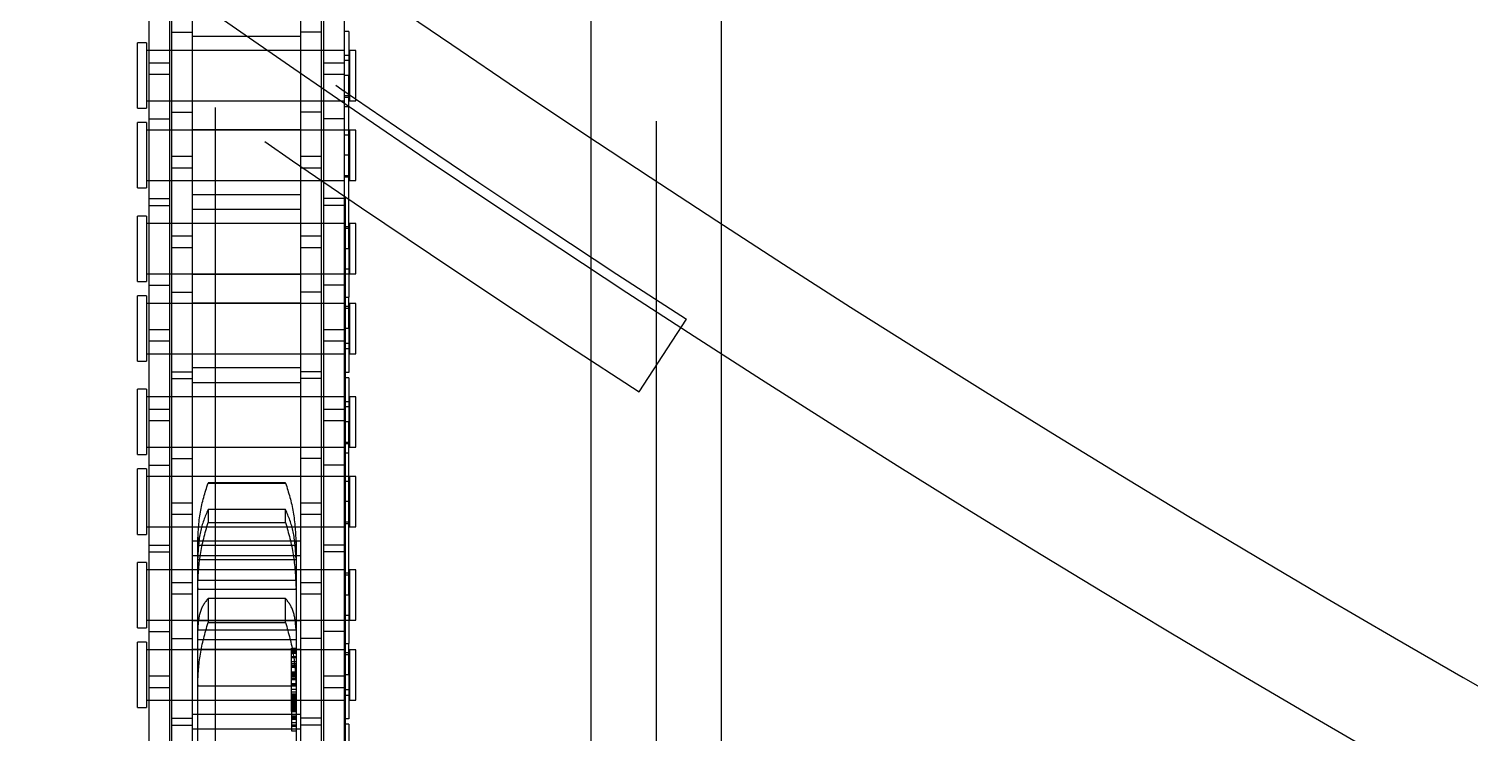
# Model space of a CAD drawing. Header units: metres. Extents: x 0 to 63075, y 0 to 44550.
# Drawn here: x 14133.5 to 14239.1, y 30650.2 to 30701.9 of the extents above; entities that cross this region are included whole.
import ezdxf

# ---------------------------------------------------------------- set-up
doc = ezdxf.new("R2010")
doc.units = ezdxf.units.M
doc.header["$LTSCALE"] = 75
doc.linetypes.add('HIDDEN2', pattern=[4.7625, 3.175, -1.5875])
for name, color, linetype in [('SDM', 7, 'Continuous'), ('SL1', 8, 'Continuous'), ('SL4', 4, 'Continuous'), ('ST1', 7, 'HIDDEN2')]:
    doc.layers.add(name, color=color, linetype=linetype)

# ---------------------------------------------------------------- blocks, each defined once
blk = doc.blocks.new('A$C52ce5e24')
at = {"layer": 'SL1'}
for radius, start, end in [(1221.5, 124.20985, 67.29436), (1158, 126.37415, 69.37001), (1150, 126.66829, 69.21988)]:
    blk.add_arc((6551.95, 10099.98), radius, start, end, dxfattribs=at)
blk = doc.blocks.new('A$Cb6dca9d5')
at = {"layer": 'SL4'}
for p, q in [((337.77, 4619.72), (337.77, 3669.71)), ((328.24, 3669.71), (328.24, 4459.48))]:
    blk.add_line(p, q, dxfattribs=at)
at = {"layer": 'ST1'}
for p, q in [((333, 4669.71), (333, 3669.71)), ((328.24, 3669.71), (328.24, 4459.48)), ((297.51, 3961.85), (297.51, 3968.2)), ((299.03, 3961.85), (299.03, 3968.2)), ((306.97, 3961.85), (306.97, 3968.2)), ((308.48, 3961.85), (308.48, 3968.2)), ((295.84, 3955.5), (295.84, 3964.59)), ((297.36, 3955.5), (297.36, 3964.59)), ((308.64, 3955.5), (308.64, 3964.59)), ((310.16, 3955.5), (310.16, 3964.59)), ((297.51, 3961.85), (299.03, 3961.85)), ((297.51, 3952.75), (297.51, 3961.85)), ((299.03, 3952.75), (299.03, 3961.85)), ((308.48, 3961.85), (306.97, 3961.85)), ((306.97, 3952.75), (306.97, 3961.85)), ((308.48, 3952.75), (308.48, 3961.85)), ((310.49, 3961.91), (310.16, 3961.91)), ((310.49, 3961.91), (310.49, 3958.67)), ((295, 3956.28), (295, 3961.07)), ((295.66, 3961.07), (295, 3961.07)), ((295.66, 3961.07), (295.66, 3956.28)), ((299.03, 3961.57), (306.97, 3961.57)), ((310.16, 3960.52), (295.66, 3960.52)), ((297.36, 3960.52), (295.84, 3960.52)), ((299.03, 3960.52), (297.51, 3960.52)), ((306.97, 3960.52), (299.03, 3960.52)), ((308.48, 3960.52), (306.97, 3960.52)), ((310.16, 3960.52), (308.64, 3960.52)), ((310.53, 3960.15), (310.16, 3960.15)), ((310.49, 3959.78), (310.16, 3959.78)), ((310.53, 3960.52), (310.53, 3956.83)), ((311, 3960.52), (310.53, 3960.52)), ((311, 3956.83), (311, 3960.52)), ((295.84, 3959.61), (297.36, 3959.61)), ((297.36, 3958.75), (295.84, 3958.75)), ((308.64, 3959.61), (310.16, 3959.61)), ((310.16, 3958.75), (308.64, 3958.75)), ((310.49, 3958.67), (310.16, 3958.67)), ((310.49, 3945.97), (310.49, 3958.67)), ((295.66, 3956.83), (310.16, 3956.83)), ((295.84, 3956.83), (297.36, 3956.83)), ((297.51, 3956.83), (299.03, 3956.83)), ((299.03, 3956.83), (306.97, 3956.83)), ((306.97, 3956.79), (299.03, 3956.79)), ((306.97, 3956.83), (308.48, 3956.83)), ((308.64, 3956.83), (310.16, 3956.83)), ((310.16, 3957.2), (310.53, 3957.2)), ((310.49, 3957.06), (310.16, 3957.06)), ((310.53, 3956.83), (311, 3956.83)), ((295, 3956.28), (295.66, 3956.28)), ((295.84, 3955.5), (297.36, 3955.5)), ((295.84, 3949.15), (295.84, 3955.5)), ((297.36, 3949.15), (297.36, 3955.5)), ((297.51, 3956), (299.03, 3956)), ((300.7, 3732.73), (300.7, 3956.34)), ((308.48, 3956), (306.97, 3956)), ((310.16, 3955.5), (308.64, 3955.5)), ((308.64, 3949.15), (308.64, 3955.5)), ((310.49, 3956.38), (310.16, 3956.38)), ((310.16, 3949.15), (310.16, 3955.5)), ((295, 3950.43), (295, 3955.23)), ((295.66, 3955.23), (295, 3955.23)), ((295.66, 3955.23), (295.66, 3950.43)), ((310.16, 3954.67), (295.66, 3954.67)), ((297.36, 3954.67), (295.84, 3954.67)), ((299.03, 3954.67), (297.51, 3954.67)), ((299.03, 3954.71), (306.97, 3954.71)), ((306.97, 3954.67), (299.03, 3954.67)), ((308.48, 3954.67), (306.97, 3954.67)), ((310.49, 3954.67), (308.64, 3954.67)), ((310.53, 3954.67), (310.53, 3950.98)), ((311, 3954.67), (310.53, 3954.67)), ((311, 3950.98), (311, 3954.67)), ((310.53, 3954.3), (310.16, 3954.3)), ((297.51, 3951.89), (297.51, 3952.75)), ((297.51, 3952.75), (299.03, 3952.75)), ((299.03, 3951.89), (299.03, 3952.75)), ((306.97, 3951.89), (306.97, 3952.75)), ((306.97, 3952.75), (308.48, 3952.75)), ((308.48, 3951.89), (308.48, 3952.75)), ((310.49, 3952.83), (310.16, 3952.83)), ((297.51, 3942.8), (297.51, 3951.89)), ((299.03, 3951.89), (297.51, 3951.89)), ((299.03, 3942.8), (299.03, 3951.89)), ((306.97, 3942.8), (306.97, 3951.89)), ((308.48, 3951.89), (306.97, 3951.89)), ((308.48, 3942.8), (308.48, 3951.89)), ((310.16, 3951.35), (310.53, 3951.35)), ((310.49, 3951.21), (310.16, 3951.21)), ((295, 3950.43), (295.66, 3950.43)), ((295.66, 3950.98), (310.16, 3950.98)), ((295.84, 3950.98), (297.36, 3950.98)), ((297.51, 3950.98), (299.03, 3950.98)), ((299.03, 3950.98), (306.97, 3950.98)), ((306.97, 3950.98), (308.48, 3950.98)), ((308.64, 3950.98), (310.16, 3950.98)), ((310.53, 3950.98), (311, 3950.98)), ((295.84, 3949.65), (297.36, 3949.65)), ((295.84, 3949.15), (297.36, 3949.15)), ((295.84, 3940.05), (295.84, 3949.15)), ((297.36, 3940.05), (297.36, 3949.15)), ((306.97, 3949.93), (299.03, 3949.93)), ((310.16, 3949.65), (308.64, 3949.65)), ((310.16, 3949.15), (308.64, 3949.15)), ((308.64, 3940.05), (308.64, 3949.15)), ((310.16, 3940.05), (310.16, 3949.15)), ((310.22, 3949.79), (310.22, 3732.73)), ((295, 3943.58), (295, 3948.37)), ((295.66, 3948.37), (295, 3948.37)), ((295.66, 3948.37), (295.66, 3943.58)), ((299.03, 3948.87), (306.97, 3948.87)), ((310.16, 3947.82), (295.66, 3947.82)), ((297.36, 3947.82), (295.84, 3947.82)), ((299.03, 3947.82), (297.51, 3947.82)), ((306.97, 3947.82), (299.03, 3947.82)), ((308.48, 3947.82), (306.97, 3947.82)), ((310.16, 3947.82), (308.64, 3947.82)), ((310.49, 3947.59), (310.16, 3947.59)), ((310.53, 3947.45), (310.16, 3947.45)), ((310.53, 3947.82), (310.53, 3944.13)), ((311, 3947.82), (310.53, 3947.82)), ((311, 3944.13), (311, 3947.82)), ((297.51, 3946.91), (299.03, 3946.91)), ((299.03, 3946.05), (297.51, 3946.05)), ((306.97, 3946.91), (308.48, 3946.91)), ((308.48, 3946.05), (306.97, 3946.05)), ((310.49, 3945.97), (310.16, 3945.97)), ((310.49, 3945.97), (310.49, 3942.42)), ((295.66, 3944.13), (310.16, 3944.13)), ((295.84, 3944.13), (297.36, 3944.13)), ((297.51, 3944.13), (299.03, 3944.13)), ((299.03, 3944.13), (306.97, 3944.13)), ((306.97, 3944.09), (299.03, 3944.09)), ((306.97, 3944.13), (308.48, 3944.13)), ((308.64, 3944.13), (310.49, 3944.13)), ((310.16, 3944.5), (310.53, 3944.5)), ((310.53, 3944.13), (311, 3944.13)), ((295, 3943.58), (295.66, 3943.58)), ((295.84, 3943.3), (297.36, 3943.3)), ((297.51, 3942.8), (299.03, 3942.8)), ((297.51, 3936.45), (297.51, 3942.8)), ((299.03, 3936.45), (299.03, 3942.8)), ((308.48, 3942.8), (306.97, 3942.8)), ((306.97, 3936.45), (306.97, 3942.8)), ((308.48, 3936.45), (308.48, 3942.8)), ((310.16, 3943.3), (308.64, 3943.3)), ((295, 3937.73), (295, 3942.53)), ((295.66, 3942.53), (295, 3942.53)), ((295.66, 3942.53), (295.66, 3937.73)), ((310.16, 3941.97), (295.66, 3941.97)), ((297.36, 3941.97), (295.84, 3941.97)), ((299.03, 3941.97), (297.51, 3941.97)), ((299.03, 3942.01), (306.97, 3942.01)), ((306.97, 3941.97), (299.03, 3941.97)), ((308.48, 3941.97), (306.97, 3941.97)), ((310.16, 3941.97), (308.64, 3941.97)), ((310.16, 3942.42), (310.49, 3942.42)), ((310.49, 3941.75), (310.16, 3941.75)), ((310.49, 3940.13), (310.49, 3942.42)), ((310.53, 3941.97), (310.53, 3938.28)), ((311, 3941.97), (310.53, 3941.97)), ((311, 3938.28), (311, 3941.97)), ((310.53, 3941.6), (310.16, 3941.6)), ((331.76, 3935.47), (335.22, 3940.8)), ((295.84, 3939.19), (295.84, 3940.05)), ((295.84, 3940.05), (297.36, 3940.05)), ((297.36, 3939.19), (297.36, 3940.05)), ((308.64, 3939.19), (308.64, 3940.05)), ((308.64, 3940.05), (310.16, 3940.05)), ((310.49, 3940.13), (310.16, 3940.13)), ((310.16, 3939.19), (310.16, 3940.05)), ((310.49, 3940.13), (310.49, 3936.9)), ((295.84, 3930.1), (295.84, 3939.19)), ((297.36, 3939.19), (295.84, 3939.19)), ((297.36, 3930.1), (297.36, 3939.19)), ((308.64, 3930.1), (308.64, 3939.19)), ((310.16, 3939.19), (308.64, 3939.19)), ((310.16, 3930.1), (310.16, 3939.19)), ((310.49, 3939.02), (310.16, 3939.02)), ((310.16, 3938.65), (310.53, 3938.65)), ((295, 3937.73), (295.66, 3937.73)), ((295.66, 3938.28), (310.16, 3938.28)), ((295.84, 3938.28), (297.36, 3938.28)), ((297.51, 3938.28), (299.03, 3938.28)), ((299.03, 3938.28), (306.97, 3938.28)), ((306.97, 3938.28), (308.48, 3938.28)), ((308.64, 3938.28), (310.16, 3938.28)), ((310.53, 3938.28), (311, 3938.28)), ((297.51, 3936.95), (299.03, 3936.95)), ((297.51, 3936.45), (299.03, 3936.45)), ((297.51, 3927.35), (297.51, 3936.45)), ((299.03, 3927.35), (299.03, 3936.45)), ((306.97, 3937.23), (299.03, 3937.23)), ((308.48, 3936.95), (306.97, 3936.95)), ((308.48, 3936.45), (306.97, 3936.45)), ((306.97, 3927.35), (306.97, 3936.45)), ((308.48, 3927.35), (308.48, 3936.45)), ((310.49, 3936.9), (310.16, 3936.9)), ((310.49, 3936.51), (310.16, 3936.51)), ((310.49, 3936.51), (310.49, 3933.27)), ((295, 3930.88), (295, 3935.67)), ((295.66, 3935.67), (295, 3935.67)), ((295.66, 3935.67), (295.66, 3930.88)), ((299.03, 3936.17), (306.97, 3936.17)), ((310.16, 3935.12), (295.66, 3935.12)), ((297.36, 3935.12), (295.84, 3935.12)), ((299.03, 3935.12), (297.51, 3935.12)), ((306.97, 3935.12), (299.03, 3935.12)), ((308.48, 3935.12), (306.97, 3935.12)), ((310.16, 3935.12), (308.64, 3935.12)), ((310.53, 3934.75), (310.16, 3934.75)), ((310.49, 3934.38), (310.16, 3934.38)), ((310.53, 3935.12), (310.53, 3931.43)), ((311, 3935.12), (310.53, 3935.12)), ((311, 3931.43), (311, 3935.12)), ((295.84, 3934.21), (297.36, 3934.21)), ((297.36, 3933.35), (295.84, 3933.35)), ((308.64, 3934.21), (310.16, 3934.21)), ((310.16, 3933.35), (308.64, 3933.35)), ((310.49, 3933.27), (310.16, 3933.27)), ((310.49, 3920.57), (310.49, 3933.27)), ((295.66, 3931.43), (310.16, 3931.43)), ((295.84, 3931.43), (297.36, 3931.43)), ((297.51, 3931.43), (299.03, 3931.43)), ((299.03, 3931.43), (306.97, 3931.43)), ((306.97, 3931.39), (299.03, 3931.39)), ((306.97, 3931.43), (308.48, 3931.43)), ((308.64, 3931.43), (310.16, 3931.43)), ((310.16, 3931.8), (310.53, 3931.8)), ((310.49, 3931.66), (310.16, 3931.66)), ((310.53, 3931.43), (311, 3931.43)), ((295, 3930.88), (295.66, 3930.88)), ((295.84, 3930.1), (297.36, 3930.1)), ((295.84, 3923.75), (295.84, 3930.1)), ((297.36, 3923.75), (297.36, 3930.1)), ((297.51, 3930.6), (299.03, 3930.6)), ((308.48, 3930.6), (306.97, 3930.6)), ((310.16, 3930.1), (308.64, 3930.1)), ((308.64, 3923.75), (308.64, 3930.1)), ((310.49, 3930.98), (310.16, 3930.98)), ((310.16, 3923.75), (310.16, 3930.1)), ((295, 3925.03), (295, 3929.83)), ((295.66, 3929.83), (295, 3929.83)), ((295.66, 3929.83), (295.66, 3925.03)), ((310.16, 3929.27), (295.66, 3929.27)), ((297.36, 3929.27), (295.84, 3929.27)), ((299.03, 3929.27), (297.51, 3929.27)), ((299.03, 3929.31), (306.97, 3929.31)), ((306.97, 3929.27), (299.03, 3929.27)), ((308.48, 3929.27), (306.97, 3929.27)), ((310.49, 3929.27), (308.64, 3929.27)), ((310.53, 3929.27), (310.53, 3925.58)), ((311, 3929.27), (310.53, 3929.27)), ((311, 3925.58), (311, 3929.27)), ((300.16, 3928.81), (300.16, 3928.79)), ((305.84, 3928.81), (300.16, 3928.81)), ((300.16, 3928.79), (305.84, 3928.79)), ((305.84, 3928.79), (305.84, 3928.81)), ((310.53, 3928.9), (310.16, 3928.9)), ((297.51, 3926.49), (297.51, 3927.35)), ((297.51, 3927.35), (299.03, 3927.35)), ((299.03, 3926.49), (299.03, 3927.35)), ((306.97, 3926.49), (306.97, 3927.35)), ((306.97, 3927.35), (308.48, 3927.35)), ((308.48, 3926.49), (308.48, 3927.35)), ((310.49, 3927.43), (310.16, 3927.43)), ((297.51, 3917.4), (297.51, 3926.49)), ((299.03, 3926.49), (297.51, 3926.49)), ((299.03, 3917.4), (299.03, 3926.49)), ((300.16, 3926.85), (300.16, 3925.91)), ((305.84, 3926.85), (300.16, 3926.85)), ((300.16, 3925.91), (305.84, 3925.91)), ((305.84, 3925.91), (305.84, 3926.85)), ((306.97, 3917.4), (306.97, 3926.49)), ((308.48, 3926.49), (306.97, 3926.49)), ((308.48, 3917.4), (308.48, 3926.49)), ((310.16, 3925.95), (310.53, 3925.95)), ((295, 3925.03), (295.66, 3925.03)), ((295.66, 3925.58), (310.16, 3925.58)), ((295.84, 3925.58), (297.36, 3925.58)), ((297.51, 3925.58), (299.03, 3925.58)), ((299.03, 3925.58), (306.97, 3925.58)), ((299.4, 3924.98), (299.4, 3924.48)), ((306.97, 3925.58), (308.48, 3925.58)), ((308.64, 3925.58), (310.16, 3925.58)), ((310.49, 3925.81), (310.16, 3925.81)), ((310.53, 3925.58), (311, 3925.58)), ((295.84, 3924.25), (297.36, 3924.25)), ((295.84, 3923.75), (297.36, 3923.75)), ((295.84, 3914.65), (295.84, 3923.75)), ((297.36, 3914.65), (297.36, 3923.75)), ((306.97, 3924.53), (299.03, 3924.53)), ((299.4, 3924.34), (299.4, 3924.48)), ((299.4, 3924.21), (299.4, 3924.34)), ((299.4, 3924.34), (299.4, 3924.21)), ((306.61, 3924.21), (299.4, 3924.21)), ((299.4, 3923.28), (299.4, 3924.21)), ((306.61, 3924.48), (306.61, 3924.34)), ((306.61, 3924.34), (306.61, 3924.21)), ((306.61, 3924.21), (306.61, 3924.34)), ((306.61, 3924.21), (306.61, 3923.28)), ((310.16, 3924.25), (308.64, 3924.25)), ((310.16, 3923.75), (308.64, 3923.75)), ((308.64, 3914.65), (308.64, 3923.75)), ((310.16, 3914.65), (310.16, 3923.75)), ((295, 3918.18), (295, 3922.97)), ((295.66, 3922.97), (295, 3922.97)), ((295.66, 3922.97), (295.66, 3918.18)), ((299.03, 3923.47), (306.97, 3923.47)), ((299.4, 3921.12), (299.4, 3923.28)), ((306.61, 3923.17), (299.4, 3923.17)), ((306.61, 3923.28), (306.61, 3921.12)), ((310.16, 3922.42), (295.66, 3922.42)), ((297.36, 3922.42), (295.84, 3922.42)), ((299.03, 3922.42), (297.51, 3922.42)), ((306.97, 3922.42), (299.03, 3922.42)), ((299.4, 3921.68), (306.61, 3921.68)), ((308.48, 3922.42), (306.97, 3922.42)), ((310.16, 3922.42), (308.64, 3922.42)), ((310.49, 3922.19), (310.16, 3922.19)), ((310.53, 3922.05), (310.16, 3922.05)), ((310.53, 3922.42), (310.53, 3918.73)), ((311, 3922.42), (310.53, 3922.42)), ((311, 3918.73), (311, 3922.42)), ((297.51, 3921.51), (299.03, 3921.51)), ((299.03, 3920.65), (297.51, 3920.65)), ((299.4, 3920.99), (299.4, 3921.12)), ((299.4, 3921.12), (299.4, 3920.99)), ((306.61, 3920.99), (299.4, 3920.99)), ((299.4, 3918.08), (299.4, 3920.99)), ((306.61, 3921.12), (306.61, 3920.99)), ((306.61, 3920.99), (306.61, 3921.12)), ((306.61, 3920.99), (306.61, 3918.08)), ((306.97, 3921.51), (308.48, 3921.51)), ((308.48, 3920.65), (306.97, 3920.65)), ((310.49, 3920.57), (310.16, 3920.57)), ((310.49, 3920.57), (310.49, 3917.02)), ((300.16, 3920.33), (300.16, 3918.57)), ((305.84, 3920.33), (300.16, 3920.33)), ((305.84, 3918.57), (305.84, 3920.33)), ((295.66, 3918.73), (310.16, 3918.73)), ((295.84, 3918.73), (297.36, 3918.73)), ((297.51, 3918.73), (299.03, 3918.73)), ((299.03, 3918.73), (306.97, 3918.73)), ((306.97, 3918.69), (299.03, 3918.69)), ((300.16, 3918.57), (305.84, 3918.57)), ((306.97, 3918.73), (308.48, 3918.73)), ((308.64, 3918.73), (310.49, 3918.73)), ((310.16, 3919.1), (310.53, 3919.1)), ((310.53, 3918.73), (311, 3918.73)), ((295, 3918.18), (295.66, 3918.18)), ((295.84, 3917.9), (297.36, 3917.9)), ((297.51, 3917.4), (299.03, 3917.4)), ((297.51, 3911.05), (297.51, 3917.4)), ((299.03, 3911.05), (299.03, 3917.4)), ((299.4, 3914.01), (299.4, 3918.08)), ((306.61, 3918), (299.4, 3918)), ((306.61, 3918.08), (306.61, 3914.01)), ((308.48, 3917.4), (306.97, 3917.4)), ((306.97, 3911.05), (306.97, 3917.4)), ((308.48, 3911.05), (308.48, 3917.4)), ((310.16, 3917.9), (308.64, 3917.9)), ((295, 3912.33), (295, 3917.13)), ((295.66, 3917.13), (295, 3917.13)), ((295.66, 3917.13), (295.66, 3912.33)), ((310.16, 3916.57), (295.66, 3916.57)), ((297.36, 3916.57), (295.84, 3916.57)), ((299.03, 3916.57), (297.51, 3916.57)), ((299.03, 3916.61), (306.97, 3916.61)), ((306.97, 3916.57), (299.03, 3916.57)), ((299.4, 3917.33), (306.61, 3917.33)), ((306.27, 3916.64), (306.27, 3916.68)), ((306.27, 3916.68), (306.61, 3916.68)), ((306.27, 3916.66), (306.61, 3916.66)), ((306.27, 3916.43), (306.27, 3916.64)), ((306.27, 3916.64), (306.61, 3916.64)), ((306.27, 3916.63), (306.61, 3916.63)), ((306.27, 3916.51), (306.61, 3916.51)), ((306.27, 3916.48), (306.61, 3916.48)), ((306.27, 3916.4), (306.27, 3916.43)), ((306.27, 3916.43), (306.61, 3916.43)), ((306.27, 3916.07), (306.27, 3916.4)), ((306.27, 3916.4), (306.61, 3916.4)), ((306.27, 3916.31), (306.61, 3916.31)), ((308.48, 3916.57), (306.97, 3916.57)), ((310.16, 3916.57), (308.64, 3916.57)), ((310.16, 3917.02), (310.49, 3917.02)), ((310.49, 3916.35), (310.16, 3916.35)), ((310.49, 3914.73), (310.49, 3917.02)), ((310.53, 3916.57), (310.53, 3912.88)), ((311, 3916.57), (310.53, 3916.57)), ((311, 3912.88), (311, 3916.57)), ((306.27, 3915.99), (306.27, 3916.07)), ((306.27, 3916.07), (306.61, 3916.07)), ((306.27, 3915.99), (306.61, 3915.99)), ((306.27, 3915.71), (306.27, 3915.99)), ((306.27, 3914.86), (306.27, 3915.71)), ((306.27, 3915.71), (306.61, 3915.71)), ((306.27, 3915.57), (306.61, 3915.57)), ((306.27, 3915.45), (306.61, 3915.45)), ((306.27, 3915.4), (306.61, 3915.4)), ((306.27, 3915.36), (306.61, 3915.36)), ((306.27, 3915.32), (306.61, 3915.32)), ((306.27, 3915.29), (306.61, 3915.29)), ((310.53, 3916.2), (310.16, 3916.2)), ((295.84, 3913.79), (295.84, 3914.65)), ((295.84, 3914.65), (297.36, 3914.65)), ((297.36, 3913.79), (297.36, 3914.65)), ((306.27, 3914.96), (306.61, 3914.96)), ((306.27, 3914.93), (306.61, 3914.93)), ((306.27, 3914.86), (306.61, 3914.86)), ((306.27, 3914.47), (306.27, 3914.86)), ((306.27, 3914.85), (306.61, 3914.85)), ((306.27, 3914.83), (306.61, 3914.83)), ((306.27, 3914.81), (306.61, 3914.81)), ((306.27, 3914.76), (306.61, 3914.76)), ((306.27, 3914.71), (306.61, 3914.71)), ((306.27, 3914.63), (306.61, 3914.63)), ((306.27, 3914.58), (306.61, 3914.58)), ((306.27, 3914.47), (306.61, 3914.47)), ((306.27, 3912.04), (306.27, 3914.47)), ((306.27, 3914.45), (306.61, 3914.45)), ((306.27, 3914.43), (306.61, 3914.43)), ((306.27, 3914.39), (306.61, 3914.39)), ((308.64, 3913.79), (308.64, 3914.65)), ((308.64, 3914.65), (310.16, 3914.65)), ((310.49, 3914.73), (310.16, 3914.73)), ((310.16, 3913.79), (310.16, 3914.65)), ((310.49, 3914.73), (310.49, 3911.5)), ((295.84, 3904.7), (295.84, 3913.79)), ((297.36, 3913.79), (295.84, 3913.79)), ((297.36, 3904.7), (297.36, 3913.79)), ((299.4, 3913.89), (299.4, 3914.01)), ((299.4, 3914.01), (299.4, 3913.89)), ((306.61, 3913.89), (299.4, 3913.89)), ((299.4, 3909.35), (299.4, 3913.89)), ((306.27, 3914.09), (306.61, 3914.09)), ((306.27, 3914.03), (306.61, 3914.03)), ((306.61, 3913.98), (306.27, 3913.98)), ((306.61, 3913.65), (306.27, 3913.65)), ((306.27, 3913.49), (306.61, 3913.49)), ((306.27, 3913.35), (306.61, 3913.35)), ((306.27, 3913.34), (306.61, 3913.34)), ((306.27, 3913.33), (306.61, 3913.33)), ((306.27, 3913.31), (306.61, 3913.31)), ((306.27, 3913.3), (306.61, 3913.3)), ((306.27, 3913.21), (306.61, 3913.21)), ((306.27, 3913.2), (306.61, 3913.2)), ((306.27, 3913.18), (306.61, 3913.18)), ((306.27, 3913.17), (306.61, 3913.17)), ((306.27, 3913.14), (306.61, 3913.14)), ((306.61, 3914.01), (306.61, 3913.89)), ((306.61, 3913.89), (306.61, 3909.35)), ((308.64, 3904.7), (308.64, 3913.79)), ((310.16, 3913.79), (308.64, 3913.79)), ((310.16, 3904.7), (310.16, 3913.79)), ((310.49, 3913.62), (310.16, 3913.62)), ((310.16, 3913.25), (310.53, 3913.25)), ((295, 3912.33), (295.66, 3912.33)), ((295.66, 3912.88), (310.16, 3912.88)), ((295.84, 3912.88), (297.36, 3912.88)), ((297.51, 3912.88), (299.03, 3912.88)), ((299.03, 3912.88), (306.97, 3912.88)), ((306.27, 3913.1), (306.61, 3913.1)), ((306.27, 3913.07), (306.61, 3913.07)), ((306.27, 3913.07), (306.61, 3913.07)), ((306.27, 3913.03), (306.61, 3913.03)), ((306.27, 3912.93), (306.61, 3912.93)), ((306.27, 3912.88), (306.61, 3912.88)), ((306.27, 3912.8), (306.61, 3912.8)), ((306.27, 3912.72), (306.61, 3912.72)), ((306.27, 3912.62), (306.61, 3912.62)), ((306.27, 3912.56), (306.61, 3912.56)), ((306.27, 3912.55), (306.61, 3912.55)), ((306.27, 3912.53), (306.61, 3912.53)), ((306.27, 3912.44), (306.61, 3912.44)), ((306.27, 3912.42), (306.61, 3912.42)), ((306.27, 3912.41), (306.61, 3912.41)), ((306.27, 3912.41), (306.61, 3912.41)), ((306.27, 3912.34), (306.61, 3912.34)), ((306.27, 3912.31), (306.61, 3912.31)), ((306.27, 3912.3), (306.61, 3912.3)), ((306.27, 3912.22), (306.61, 3912.22)), ((306.27, 3912.16), (306.61, 3912.16)), ((306.27, 3912.16), (306.61, 3912.16)), ((306.27, 3912.15), (306.61, 3912.15)), ((306.27, 3912.1), (306.61, 3912.1)), ((306.27, 3912.1), (306.61, 3912.1)), ((306.97, 3912.88), (308.48, 3912.88)), ((308.64, 3912.88), (310.16, 3912.88)), ((310.53, 3912.88), (311, 3912.88)), ((297.51, 3911.55), (299.03, 3911.55)), ((297.51, 3911.05), (299.03, 3911.05)), ((297.51, 3901.95), (297.51, 3911.05)), ((299.03, 3901.95), (299.03, 3911.05)), ((306.97, 3911.83), (299.03, 3911.83)), ((306.27, 3912.04), (306.61, 3912.04)), ((306.27, 3912.04), (306.27, 3911.63)), ((306.27, 3911.72), (306.61, 3911.72)), ((306.27, 3911.63), (306.61, 3911.63)), ((306.27, 3911.63), (306.27, 3911.47)), ((306.27, 3911.58), (306.61, 3911.58)), ((306.27, 3911.47), (306.61, 3911.47)), ((306.27, 3911.47), (306.27, 3910.63)), ((306.27, 3911.24), (306.61, 3911.24)), ((306.27, 3911.07), (306.61, 3911.07)), ((308.48, 3911.55), (306.97, 3911.55)), ((308.48, 3911.05), (306.97, 3911.05)), ((306.97, 3901.95), (306.97, 3911.05)), ((308.48, 3901.95), (308.48, 3911.05)), ((310.49, 3911.5), (310.16, 3911.5)), ((310.49, 3911.11), (310.16, 3911.11)), ((310.49, 3911.11), (310.49, 3907.87)), ((299.03, 3910.77), (306.97, 3910.77)), ((306.27, 3910.97), (306.61, 3910.97)), ((306.27, 3910.63), (306.61, 3910.63))]:
    blk.add_line(p, q, dxfattribs=at)
for radius in [1157.28, 1163.63]:
    blk.add_arc((964.99, 4911.72), radius, 217.81765, 237.03119, dxfattribs=at)
for points, knots in [([(299.4, 3924.34), (299.43, 3925.13), (299.51, 3926.71), (299.94, 3928.09), (300.16, 3928.79)], [0, 0, 0, 0, 0.4990975, 1, 1, 1, 1]), ([(305.84, 3928.79), (306.06, 3928.1), (306.49, 3926.71), (306.57, 3925.13), (306.61, 3924.34)], [0, 0, 0, 0, 0.500133, 1, 1, 1, 1]), ([(300.16, 3926.85), (299.94, 3926.33), (299.51, 3925.29), (299.43, 3923.95), (299.4, 3923.28)], [0, 0, 0, 0, 0.500534, 1, 1, 1, 1]), ([(299.4, 3921.12), (299.43, 3921.93), (299.51, 3923.57), (299.94, 3925.13), (300.16, 3925.91)], [0, 0, 0, 0, 0.499124, 1, 1, 1, 1]), ([(306.61, 3923.28), (306.57, 3923.95), (306.49, 3925.29), (306.06, 3926.33), (305.84, 3926.85)], [0, 0, 0, 0, 0.499459, 1, 1, 1, 1]), ([(305.84, 3925.91), (306.06, 3925.13), (306.49, 3923.57), (306.57, 3921.93), (306.61, 3921.12)], [0, 0, 0, 0, 0.500152, 1, 1, 1, 1]), ([(300.16, 3920.33), (299.94, 3920.05), (299.51, 3919.47), (299.43, 3918.54), (299.4, 3918.08)], [0, 0, 0, 0, 0.500513, 1, 1, 1, 1]), ([(306.61, 3918.08), (306.57, 3918.54), (306.49, 3919.47), (306.06, 3920.05), (305.84, 3920.33)], [0, 0, 0, 0, 0.49948, 1, 1, 1, 1]), ([(299.4, 3914.01), (299.43, 3914.75), (299.51, 3916.24), (299.94, 3917.79), (300.16, 3918.57)], [0, 0, 0, 0, 0.499464, 1, 1, 1, 1]), ([(305.84, 3918.57), (306.06, 3917.79), (306.49, 3916.24), (306.57, 3914.75), (306.61, 3914.01)], [0, 0, 0, 0, 0.500529, 1, 1, 1, 1])]:
    blk.add_open_spline(points, degree=3, knots=knots, dxfattribs=at)

msp = doc.modelspace()

# ---------------------------------------------------------------- block references
at = {"layer": 'SDM'}
for name, p in [('A$C52ce5e24', (8259.51, 21551.5)), ('A$Cb6dca9d5', (13846.47, 26739.77))]:
    msp.add_blockref(name, p, dxfattribs=at)

doc.saveas('drawing.dxf')
